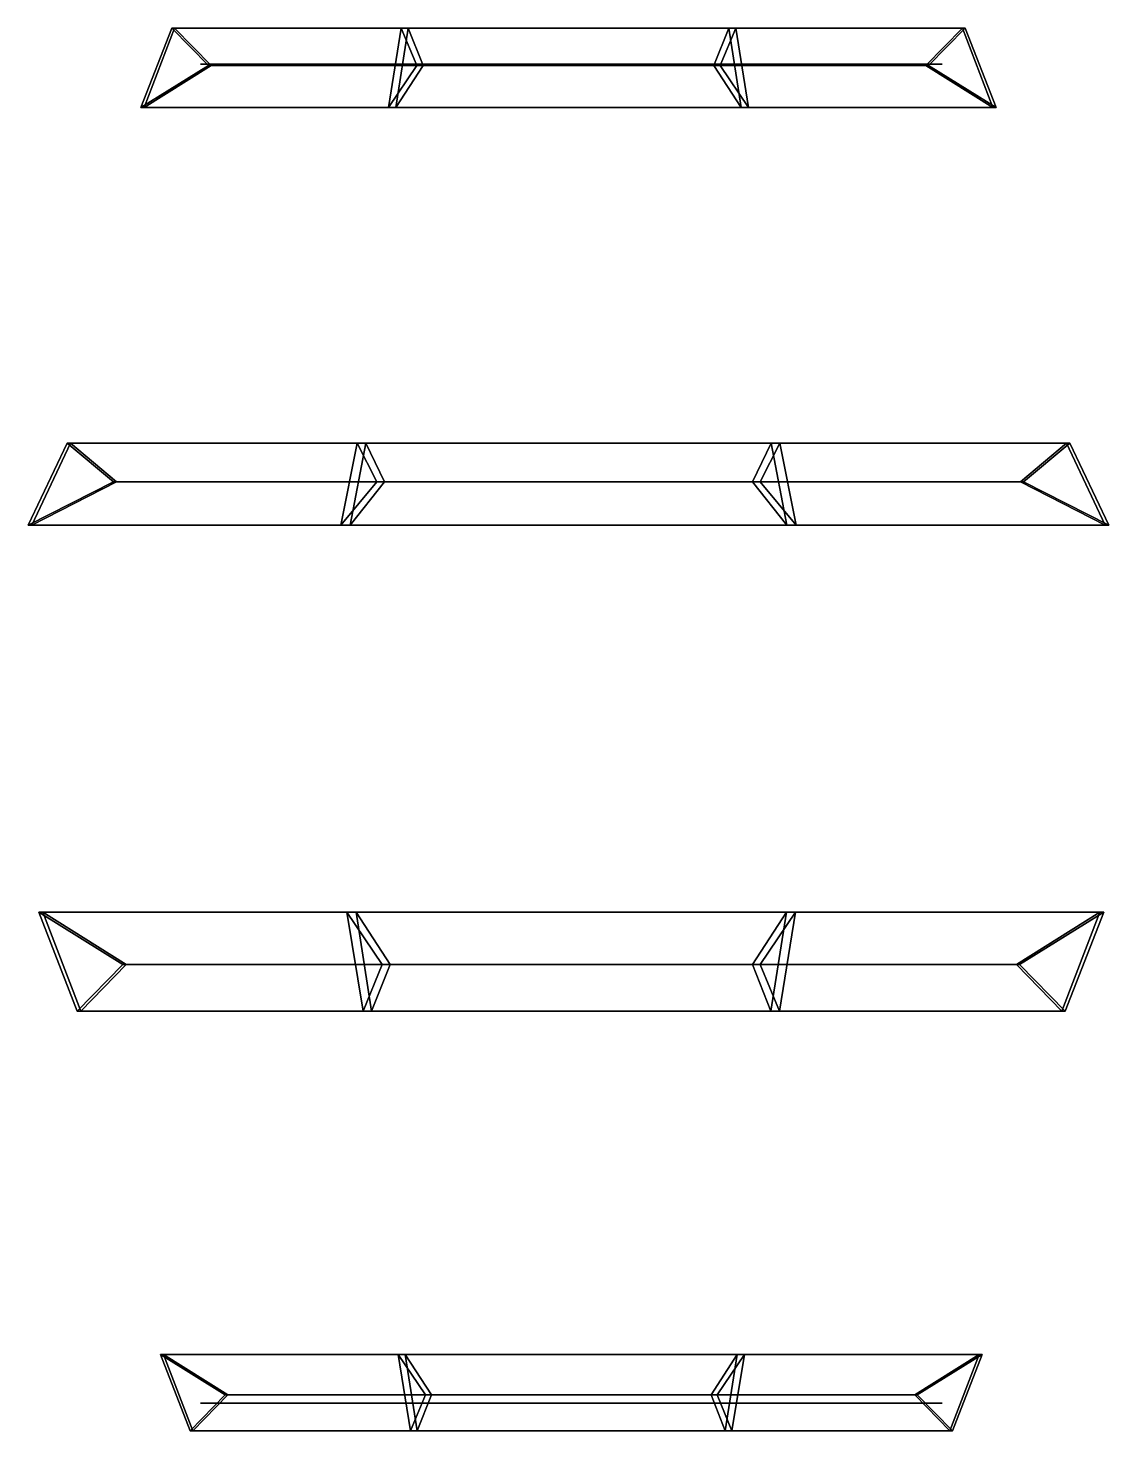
# Model space of a CAD drawing. Header units: metres. Extents: x -108 to 106, y -7 to 270.
import ezdxf

# ---------------------------------------------------------------- set-up
doc = ezdxf.new("R2010")
doc.units = ezdxf.units.M

msp = doc.modelspace()

# ---------------------------------------------------------------- linework, layer by layer
at = {"layer": 'layer1', "color": 1}
for points in [[(-36.2145, 254.4248, 81.6297), (-33.6435, 270.16809, 75.5727), (-79.0831, 270.16809, 29.333), (-85.1841, 254.4248, 31.798)], [(-85.1841, 254.4248, 31.798), (-79.0831, 270.16809, 29.333), (-78.5174, 270.16809, -35.4941), (-84.5744, 254.4248, -38.0651)], [(-84.5744, 254.4248, -38.0651), (-78.5174, 270.16809, -35.4941), (-32.2777, 270.16809, -80.9337), (-34.7426, 254.4248, -87.0347)], [(-33.6435, 270.16809, 75.5727), (-30.5828, 262.74631, 68.3623), (-71.8204, 262.74631, 26.3987), (-79.0831, 270.16809, 29.333)], [(-79.0831, 270.16809, 29.333), (-71.8204, 262.74631, 26.3987), (-71.3069, 262.74631, -32.4334), (-78.5174, 270.16809, -35.4941)], [(-78.5174, 270.16809, -35.4941), (-71.3069, 262.74631, -32.4334), (-29.3433, 262.74631, -73.671), (-32.2777, 270.16809, -80.9337)], [(33.6485, 254.4248, 82.2394), (31.1836, 270.16809, 76.1385), (-33.6435, 270.16809, 75.5727), (-36.2145, 254.4248, 81.6297)], [(-34.7426, 254.4248, -87.0347), (-32.2777, 270.16809, -80.9337), (32.5494, 270.16809, -80.368), (35.1205, 254.4248, -86.4249)], [(31.1836, 270.16809, 76.1385), (28.2492, 262.74631, 68.8757), (-30.5828, 262.74631, 68.3623), (-33.6435, 270.16809, 75.5727)], [(-32.2777, 270.16809, -80.9337), (-29.3433, 262.74631, -73.671), (29.4888, 262.74631, -73.1575), (32.5494, 270.16809, -80.368)], [(77.4233, 270.16809, 30.6988), (70.2128, 262.7464, 27.6382), (28.2492, 262.74631, 68.8757), (31.1836, 270.16809, 76.1385)], [(32.5494, 270.16809, -80.368), (29.4888, 262.74631, -73.1575), (70.7263, 262.7464, -31.1939), (77.989, 270.16809, -34.1283)], [(83.4803, 254.4248, 33.2699), (77.4233, 270.16809, 30.6988), (31.1836, 270.16809, 76.1385), (33.6485, 254.4248, 82.2394)], [(35.1205, 254.4248, -86.4249), (32.5494, 270.16809, -80.368), (77.989, 270.16809, -34.1283), (84.09, 254.4248, -36.5932)], [(77.989, 270.16809, -34.1283), (70.7263, 262.7464, -31.1939), (70.2128, 262.7464, 27.6382), (77.4233, 270.16809, 30.6988)], [(84.09, 254.4248, -36.5932), (77.989, 270.16809, -34.1283), (77.4233, 270.16809, 30.6988), (83.4803, 254.4248, 33.2699)], [(-30.5828, 262.74631, 68.3623), (-36.2145, 254.4248, 81.6297), (-85.1841, 254.4248, 31.798), (-71.8204, 262.74631, 26.3987)], [(-71.8204, 262.74631, 26.3987), (-85.1841, 254.4248, 31.798), (-84.5744, 254.4248, -38.0651), (-71.3069, 262.74631, -32.4334)], [(-71.3069, 262.74631, -32.4334), (-84.5744, 254.4248, -38.0651), (-34.7426, 254.4248, -87.0347), (-29.3433, 262.74631, -73.671)], [(73.4013, 263.02609, -34.4638), (-73.4013, 263.02609, -34.4638), (-73.4013, 263.02609, 30.9745), (73.4013, 263.02609, 30.9745)], [(28.2492, 262.74631, 68.8757), (33.6485, 254.4248, 82.2394), (-36.2145, 254.4248, 81.6297), (-30.5828, 262.74631, 68.3623)], [(-29.3433, 262.74631, -73.671), (-34.7426, 254.4248, -87.0347), (35.1205, 254.4248, -86.4249), (29.4888, 262.74631, -73.1575)], [(70.2128, 262.7464, 27.6382), (83.4803, 254.4248, 33.2699), (33.6485, 254.4248, 82.2394), (28.2492, 262.74631, 68.8757)], [(29.4888, 262.74631, -73.1575), (35.1205, 254.4248, -86.4249), (84.09, 254.4248, -36.5932), (70.7263, 262.7464, -31.1939)], [(70.7263, 262.7464, -31.1939), (84.09, 254.4248, -36.5932), (83.4803, 254.4248, 33.2699), (70.2128, 262.7464, 27.6382)], [(-45.63668, 171.80704, 103.827), (-42.38652, 188.02847, 96.16995), (-99.82975, 188.02847, 37.71522), (-107.54242, 171.80704, 40.83139)], [(-107.54242, 171.80704, 40.83139), (-99.82975, 188.02847, 37.71522), (-99.11465, 188.02847, -44.23711), (-106.77171, 171.80704, -47.48729)], [(-106.77171, 171.80704, -47.48729), (-99.11465, 188.02847, -44.23711), (-40.65992, 188.02847, -101.68037), (-43.77594, 171.80704, -109.39302)], [(-42.38652, 188.02847, 96.16995), (-38.51727, 180.38127, 87.05476), (-90.64851, 180.38127, 34.00576), (-99.82975, 188.02847, 37.71522)], [(-99.82975, 188.02847, 37.71522), (-90.64851, 180.38127, 34.00576), (-89.99936, 180.38127, -40.36788), (-99.11465, 188.02847, -44.23711)], [(-99.11465, 188.02847, -44.23711), (-89.99936, 180.38127, -40.36788), (-36.95034, 180.38127, -92.49911), (-40.65992, 188.02847, -101.68037)], [(42.68184, 171.80704, 104.59773), (39.56582, 188.02847, 96.88519), (-42.38652, 188.02847, 96.16995), (-45.63668, 171.80704, 103.827)], [(-43.77594, 171.80704, -109.39302), (-40.65992, 188.02847, -101.68037), (41.29242, 188.02847, -100.96525), (44.54269, 171.80704, -108.62222)], [(39.56582, 188.02847, 96.88519), (35.85624, 180.38127, 87.70382), (-38.51727, 180.38127, 87.05476), (-42.38652, 188.02847, 96.16995)], [(-40.65992, 188.02847, -101.68037), (-36.95034, 180.38127, -92.49911), (37.42328, 180.38127, -91.84997), (41.29242, 188.02847, -100.96525)], [(98.02055, 188.02847, 39.44181), (88.90526, 180.38132, 35.57269), (35.85624, 180.38127, 87.70382), (39.56582, 188.02847, 96.88519)], [(41.29242, 188.02847, -100.96525), (37.42328, 180.38127, -91.84997), (89.55442, 180.38132, -38.80093), (98.73565, 188.02847, -42.51052)], [(105.6776, 171.80704, 42.69209), (98.02055, 188.02847, 39.44181), (39.56582, 188.02847, 96.88519), (42.68184, 171.80704, 104.59773)], [(44.54269, 171.80704, -108.62222), (41.29242, 188.02847, -100.96525), (98.73565, 188.02847, -42.51052), (106.44832, 171.80704, -45.62655)], [(98.73565, 188.02847, -42.51052), (89.55442, 180.38132, -38.80093), (88.90526, 180.38132, 35.57269), (98.02055, 188.02847, 39.44181)], [(106.44832, 171.80704, -45.62655), (98.73565, 188.02847, -42.51052), (98.02055, 188.02847, 39.44181), (105.6776, 171.80704, 42.69209)], [(-38.51727, 180.38127, 87.05476), (-45.63668, 171.80704, 103.827), (-107.54242, 171.80704, 40.83139), (-90.64851, 180.38127, 34.00576)], [(-90.64851, 180.38127, 34.00576), (-107.54242, 171.80704, 40.83139), (-106.77171, 171.80704, -47.48729), (-89.99936, 180.38127, -40.36788)], [(-89.99936, 180.38127, -40.36788), (-106.77171, 171.80704, -47.48729), (-43.77594, 171.80704, -109.39302), (-36.95034, 180.38127, -92.49911)], [(35.85624, 180.38127, 87.70382), (42.68184, 171.80704, 104.59773), (-45.63668, 171.80704, 103.827), (-38.51727, 180.38127, 87.05476)], [(-36.95034, 180.38127, -92.49911), (-43.77594, 171.80704, -109.39302), (44.54269, 171.80704, -108.62222), (37.42328, 180.38127, -91.84997)], [(88.90526, 180.38132, 35.57269), (105.6776, 171.80704, 42.69209), (42.68184, 171.80704, 104.59773), (35.85624, 180.38127, 87.70382)], [(37.42328, 180.38127, -91.84997), (44.54269, 171.80704, -108.62222), (106.44832, 171.80704, -45.62655), (89.55442, 180.38132, -38.80093)], [(89.55442, 180.38132, -38.80093), (106.44832, 171.80704, -45.62655), (105.6776, 171.80704, 42.69209), (88.90526, 180.38132, 35.57269)], [(-37.40645, 84.88718, -90.52148), (-44.42011, 95.25072, -107.04469), (-105.40643, 95.25072, -44.98453), (-88.76331, 84.88718, -38.26027)], [(-44.42011, 95.25072, -107.04469), (-41.21813, 75.64425, -99.50142), (-97.80836, 75.64425, -41.91474), (-105.40643, 95.25072, -44.98453)], [(-88.76331, 84.88718, -38.26027), (-105.40643, 95.25072, -44.98453), (-104.64709, 95.25072, 42.02251), (-88.12389, 84.88718, 35.00871)], [(-105.40643, 95.25072, -44.98453), (-97.80836, 75.64425, -41.91474), (-97.10382, 75.64425, 38.82052), (-104.64709, 95.25072, 42.02251)], [(-88.12389, 84.88718, 35.00871), (-104.64709, 95.25072, 42.02251), (-42.58693, 95.25072, 103.00883), (-35.86267, 84.88718, 86.36571)], [(-104.64709, 95.25072, 42.02251), (-97.10382, 75.64425, 38.82052), (-39.51714, 75.64425, 95.41075), (-42.58693, 95.25072, 103.00883)], [(35.86267, 84.88718, -91.16093), (42.58693, 95.25072, -107.80402), (-44.42011, 95.25072, -107.04469), (-37.40645, 84.88718, -90.52148)], [(42.58693, 95.25072, -107.80402), (39.51714, 75.64425, -100.20596), (-41.21813, 75.64425, -99.50142), (-44.42011, 95.25072, -107.04469)], [(-35.86267, 84.88718, 86.36571), (-42.58693, 95.25072, 103.00883), (44.42011, 95.25072, 102.24949), (37.40631, 84.88718, 85.72626)], [(-42.58693, 95.25072, 103.00883), (-39.51714, 75.64425, 95.41075), (41.21813, 75.64425, 94.70622), (44.42011, 95.25072, 102.24949)], [(88.12389, 84.88718, -39.8039), (104.64709, 95.25072, -46.81771), (42.58693, 95.25072, -107.80402), (35.86267, 84.88718, -91.16093)], [(37.40631, 84.88718, 85.72626), (44.42011, 95.25072, 102.24949), (105.40643, 95.25072, 40.18932), (88.76331, 84.88718, 33.46507)], [(104.64709, 95.25072, -46.81771), (97.10382, 75.64425, -43.61573), (39.51714, 75.64425, -100.20596), (42.58693, 95.25072, -107.80402)], [(44.42011, 95.25072, 102.24949), (41.21813, 75.64425, 94.70622), (97.80836, 75.64425, 37.11954), (105.40643, 95.25072, 40.18932)], [(88.76331, 84.88718, 33.46507), (105.40643, 95.25072, 40.18932), (104.64709, 95.25072, -46.81771), (88.12389, 84.88718, -39.8039)], [(105.40643, 95.25072, 40.18932), (97.80836, 75.64425, 37.11954), (97.10382, 75.64425, -43.61573), (104.64709, 95.25072, -46.81771)], [(-41.21813, 75.64425, -99.50142), (-37.40645, 84.88718, -90.52148), (-88.76331, 84.88718, -38.26027), (-97.80836, 75.64425, -41.91474)], [(-97.80836, 75.64425, -41.91474), (-88.76331, 84.88718, -38.26027), (-88.12389, 84.88718, 35.00871), (-97.10382, 75.64425, 38.82052)], [(-97.10382, 75.64425, 38.82052), (-88.12389, 84.88718, 35.00871), (-35.86267, 84.88718, 86.36571), (-39.51714, 75.64425, 95.41075)], [(39.51714, 75.64425, -100.20596), (35.86267, 84.88718, -91.16093), (-37.40645, 84.88718, -90.52148), (-41.21813, 75.64425, -99.50142)], [(-39.51714, 75.64425, 95.41075), (-35.86267, 84.88718, 86.36571), (37.40631, 84.88718, 85.72626), (41.21813, 75.64425, 94.70622)], [(97.10382, 75.64425, -43.61573), (88.12389, 84.88718, -39.8039), (35.86267, 84.88718, -91.16093), (39.51714, 75.64425, -100.20596)], [(41.21813, 75.64425, 94.70622), (37.40631, 84.88718, 85.72626), (88.76331, 84.88718, 33.46507), (97.80836, 75.64425, 37.11954)], [(97.80836, 75.64425, 37.11954), (88.76331, 84.88718, 33.46507), (88.12389, 84.88718, -39.8039), (97.10382, 75.64425, -43.61573)], [(-28.861, -0.2793, -70.3897), (-34.2724, 7.7167, -83.1382), (-81.3265, 7.7167, -35.2556), (-68.4855, -0.2793, -30.0675)], [(-34.2724, 7.7167, -83.1382), (-31.8019, -7.4107, -77.3182), (-75.4642, -7.4107, -32.8871), (-81.3265, 7.7167, -35.2556)], [(-68.4855, -0.2793, -30.0675), (-81.3265, 7.7167, -35.2556), (-80.7406, 7.7167, 31.8748), (-67.9921, -0.2793, 26.4633)], [(-81.3265, 7.7167, -35.2556), (-75.4642, -7.4107, -32.8871), (-74.9206, -7.4107, 29.4043), (-80.7406, 7.7167, 31.8748)], [(-67.9921, -0.2793, 26.4633), (-80.7406, 7.7167, 31.8748), (-32.858, 7.7167, 78.9289), (-27.6699, -0.2793, 66.0879)], [(-80.7406, 7.7167, 31.8748), (-74.9206, -7.4107, 29.4043), (-30.4895, -7.4107, 73.0666), (-32.858, 7.7167, 78.9289)], [(27.6699, -0.2793, -70.8831), (32.858, 7.7167, -83.7241), (-34.2724, 7.7167, -83.1382), (-28.861, -0.2793, -70.3897)], [(32.858, 7.7167, -83.7241), (30.4895, -7.4107, -77.8618), (-31.8019, -7.4107, -77.3182), (-34.2724, 7.7167, -83.1382)], [(-27.6699, -0.2793, 66.0879), (-32.858, 7.7167, 78.9289), (34.2724, 7.7167, 78.343), (28.8609, -0.2793, 65.5945)], [(-32.858, 7.7167, 78.9289), (-30.4895, -7.4107, 73.0666), (31.8019, -7.4107, 72.523), (34.2724, 7.7167, 78.343)], [(67.9921, -0.2793, -31.2585), (80.7406, 7.7167, -36.67), (32.858, 7.7167, -83.7241), (27.6699, -0.2793, -70.8831)], [(28.8609, -0.2793, 65.5945), (34.2724, 7.7167, 78.343), (81.3265, 7.7167, 30.4604), (68.4855, -0.2793, 25.2723)], [(80.7406, 7.7167, -36.67), (74.9206, -7.4107, -34.1995), (30.4895, -7.4107, -77.8618), (32.858, 7.7167, -83.7241)], [(34.2724, 7.7167, 78.343), (31.8019, -7.4107, 72.523), (75.4642, -7.4107, 28.0919), (81.3265, 7.7167, 30.4604)], [(68.4855, -0.2793, 25.2723), (81.3265, 7.7167, 30.4604), (80.7406, 7.7167, -36.67), (67.9921, -0.2793, -31.2585)], [(81.3265, 7.7167, 30.4604), (75.4642, -7.4107, 28.0919), (74.9206, -7.4107, -34.1995), (80.7406, 7.7167, -36.67)], [(-31.8019, -7.4107, -77.3182), (-28.861, -0.2793, -70.3897), (-68.4855, -0.2793, -30.0675), (-75.4642, -7.4107, -32.8871)], [(-75.4642, -7.4107, -32.8871), (-68.4855, -0.2793, -30.0675), (-67.9921, -0.2793, 26.4633), (-74.9206, -7.4107, 29.4043)], [(-74.9206, -7.4107, 29.4043), (-67.9921, -0.2793, 26.4633), (-27.6699, -0.2793, 66.0879), (-30.4895, -7.4107, 73.0666)], [(73.4013, -1.9338, 30.2449), (-73.4013, -1.9338, 30.2449), (-73.4013, -1.9338, -35.1935), (73.4013, -1.9338, -35.1935)], [(30.4895, -7.4107, -77.8618), (27.6699, -0.2793, -70.8831), (-28.861, -0.2793, -70.3897), (-31.8019, -7.4107, -77.3182)], [(-30.4895, -7.4107, 73.0666), (-27.6699, -0.2793, 66.0879), (28.8609, -0.2793, 65.5945), (31.8019, -7.4107, 72.523)], [(74.9206, -7.4107, -34.1995), (67.9921, -0.2793, -31.2585), (27.6699, -0.2793, -70.8831), (30.4895, -7.4107, -77.8618)], [(31.8019, -7.4107, 72.523), (28.8609, -0.2793, 65.5945), (68.4855, -0.2793, 25.2723), (75.4642, -7.4107, 28.0919)], [(75.4642, -7.4107, 28.0919), (68.4855, -0.2793, 25.2723), (67.9921, -0.2793, -31.2585), (74.9206, -7.4107, -34.1995)]]:
    msp.add_3dface(points, dxfattribs=at)

doc.saveas('drawing.dxf')
